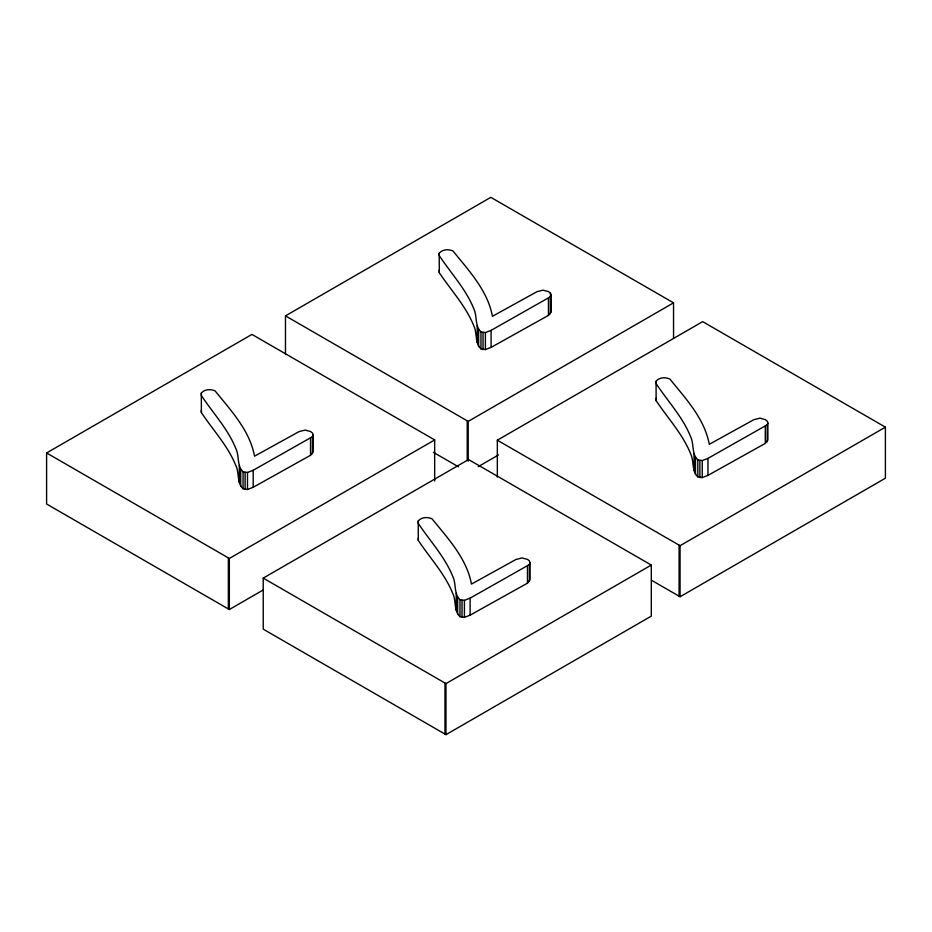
<?xml version="1.0" encoding="UTF-8"?>
<svg xmlns="http://www.w3.org/2000/svg" width="932" height="932" viewBox="0 0 932 932"><rect width="100%" height="100%" fill="white"/><g stroke="black" fill="none" stroke-linecap="round" stroke-linejoin="round"><path stroke-width="1.4" d="M312.453 453.709L312.453 436.7L313.129 434.906L312.535 433.112L310.659 431.551L305.16 430.048L299.09 431.586L254.529 456.202C249.834 430.572 230.985 410.569 215.117 390.927C210.714 388.9 204.527 389.11 201.312 393.129L201.382 412.55C212.962 430.106 227.816 445.706 235.796 465.476C239.501 472.78 236.681 482.939 243.066 488.764L247.493 489.486L253.201 487.273L310.542 455.282L313.129 451.927L313.129 434.906M550.346 313.816L550.346 296.795L551.022 295.013L550.439 293.219L548.564 291.646L543.065 290.155L536.983 291.681L492.422 316.309C487.727 290.679 468.889 270.676 453.022 251.034C448.618 249.007 442.42 249.217 439.205 253.236L439.287 272.657C450.867 290.213 465.72 305.801 473.701 325.571C477.405 332.887 474.574 343.034 480.97 348.871L485.386 349.593L491.106 347.38L548.447 315.389L551.022 312.022L551.022 295.013M529.376 581.591L529.376 564.571L530.052 562.788L529.469 560.994L527.594 559.421L522.083 557.93L516.013 559.456L471.452 584.084C466.757 558.454 447.908 538.451 432.04 518.809C427.637 516.782 421.45 516.992 418.235 521.011L418.305 540.432C429.885 557.988 444.739 573.576 452.719 593.346C456.424 600.662 453.604 610.809 459.989 616.646L464.416 617.368L470.124 615.155L527.465 583.164L530.052 579.797L530.052 562.788M767.211 441.826L767.211 424.806L767.875 423.012L767.292 421.217L765.417 419.656L759.918 418.153L753.848 419.691L709.275 444.308C704.592 418.678 685.742 398.675 669.875 379.033C665.471 377.006 659.285 377.215 656.058 381.246L656.14 400.655C667.72 418.212 682.573 433.811 690.554 453.581C694.258 460.886 691.439 471.044 697.823 476.869L702.25 477.592L707.959 475.39L765.3 443.387L767.875 440.032L767.875 423.012M201.312 393.129L201.382 395.529C212.962 413.097 227.816 428.685 235.796 448.455C239.501 455.76 236.681 465.918 243.066 471.755L247.493 472.466L253.201 470.264L312.453 436.7M439.205 253.236L439.287 255.636C450.867 273.192 465.72 288.792 473.701 308.55C477.405 315.866 474.574 326.025 480.97 331.85L485.386 332.573L491.106 330.359L550.346 296.795M418.235 521.011L418.305 523.411C429.885 540.968 444.739 556.567 452.719 576.326C456.424 583.642 453.604 593.801 459.989 599.626L464.416 600.348L470.124 598.134L529.376 564.571M656.058 381.246L656.14 383.635C667.72 401.203 682.573 416.79 690.554 436.56C694.258 443.877 691.439 454.024 697.823 459.86L702.25 460.571L707.959 458.369L767.211 424.806M263.348 589.886L229.342 609.528L46.6 504.014L46.6 452.964L251.931 334.413L434.673 439.927L434.673 481.052M285.472 354.172L285.472 315.878L490.815 197.339L673.545 302.842L673.545 338.293M46.6 452.964L229.342 558.466L434.673 439.927M285.472 315.878L468.214 421.392L673.545 302.842M497.327 477.056L497.327 440.195L702.658 321.645L885.4 427.147L885.4 478.198L680.069 596.748L651.503 580.252M263.232 578.108L468.563 459.558L651.305 565.072L651.305 616.122L445.974 734.661L263.232 629.158L263.232 578.108L445.974 683.61L651.305 565.072M478.291 466.617L498.445 454.979M497.327 440.195L680.069 545.698L885.4 427.147M433.392 452.335L458.462 466.804M551.022 312.022L550.439 293.219M656.058 398.255L656.14 400.655M439.205 270.257L439.287 272.657M418.235 538.032L418.305 540.432M201.312 410.15L201.382 412.55M765.3 426.367L765.3 443.387M707.959 458.369L707.959 475.39M702.25 460.571L702.25 477.592M699.874 460.583L699.874 477.603M697.823 459.86L697.823 476.869M695.47 457.461L695.47 474.481M694.049 453.523L694.049 470.543M680.069 545.698L680.069 596.748M679.078 545.127L679.078 596.177M548.447 298.368L548.447 315.389M527.465 566.143L527.465 583.164M491.106 330.359L491.106 347.38M485.386 332.573L485.386 349.593M483.021 332.573L483.021 349.593M480.97 331.85L480.97 348.871M478.617 329.45L478.617 346.471M477.184 325.513L477.184 342.533M470.124 598.134L470.124 615.155M468.214 421.392L468.214 461.095M467.235 420.821L467.235 460.525M464.416 600.348L464.416 617.368M462.039 600.348L462.039 617.368M459.989 599.626L459.989 616.646M457.635 597.226L457.635 614.246M456.214 593.288L456.214 610.309M445.974 683.61L445.974 734.661M444.983 683.051L444.983 734.101M310.542 438.261L310.542 455.282M253.201 470.264L253.201 487.273M247.493 472.466L247.493 489.486M245.116 472.477L245.116 489.486M243.066 471.755L243.066 488.764M240.712 469.355L240.712 486.364M239.291 465.418L239.291 482.427M229.342 558.466L229.342 609.528M228.352 557.907L228.352 608.957"/></g></svg>
